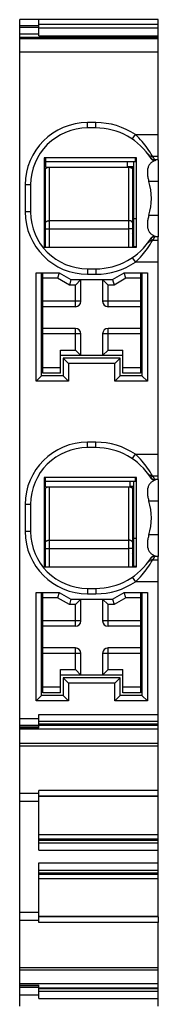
# Model space of a CAD drawing. Header units: millimetres. Extents: x 232 to 245, y 345 to 526.
# Drawn here: x 232.1 to 244.8, y 435.7 to 526.4 of the extents above; entities that cross this region are included whole.
import ezdxf

# ---------------------------------------------------------------- set-up
doc = ezdxf.new("R2010")
doc.units = ezdxf.units.MM
doc.header["$LTSCALE"] = 23.1
for name, color, linetype in [('0207B17700_DXF_CONTINUOUS_LINE', 7, 'CONTINUOUS'), ('0207B21300_DXF_CONTINUOUS_LINE', 7, 'CONTINUOUS'), ('0207L2XX00_DXF_CONTINUOUS_LINE', 7, 'CONTINUOUS'), ('0207P8XX00_DXF_CONTINUOUS_LINE', 7, 'CONTINUOUS')]:
    doc.layers.add(name, color=color, linetype=linetype)

msp = doc.modelspace()

# ---------------------------------------------------------------- linework, layer by layer
at = {"layer": '0207B17700_DXF_CONTINUOUS_LINE', "linetype": 'Continuous'}
for p, q in [((234.449, 513.61), (234.449, 512.735)), ((242.699, 513.61), (242.699, 513.236)), ((242.824, 513.236), (234.449, 513.236)), ((234.449, 512.735), (234.677, 512.735)), ((241.949, 513.236), (241.949, 512.751)), ((234.449, 483.234), (234.449, 484.11)), ((242.824, 483.735), (234.449, 483.735)), ((242.199, 483.735), (242.199, 483.24)), ((242.699, 484.11), (242.699, 483.735)), ((234.449, 483.235), (234.675, 483.235))]:
    msp.add_line(p, q, dxfattribs=at)
at = {"layer": '0207B21300_DXF_CONTINUOUS_LINE', "linetype": 'Continuous'}
for p, q in [((234.449, 505.36), (234.449, 512.554)), ((234.824, 505.36), (234.824, 512.751)), ((234.824, 512.751), (242.074, 512.751)), ((242.074, 512.751), (242.074, 505.36)), ((242.449, 512.554), (242.449, 505.36)), ((234.824, 507.813), (242.074, 507.813)), ((234.824, 507.056), (242.074, 507.056)), ((234.449, 475.86), (234.449, 483.054)), ((234.824, 475.86), (234.824, 483.251)), ((234.824, 483.251), (242.074, 483.251)), ((242.074, 483.251), (242.074, 475.86)), ((242.449, 483.054), (242.449, 475.86)), ((234.824, 478.313), (242.074, 478.313)), ((234.824, 477.556), (242.074, 477.556))]:
    msp.add_line(p, q, dxfattribs=at)
for points, knots in [([(234.449, 512.554), (234.449, 512.559), (234.45, 512.569), (234.454, 512.588), (234.46, 512.603), (234.465, 512.611)], [0, 0, 0, 0, 0.242021, 0.487478, 1, 1, 1, 1]), ([(234.465, 512.611), (234.476, 512.63), (234.496, 512.652), (234.524, 512.672), (234.546, 512.687), (234.564, 512.696), (234.577, 512.702)], [0, 0, 0, 0, 0.45313, 0.581109, 0.715001, 1, 1, 1, 1]), ([(234.577, 512.702), (234.592, 512.709), (234.625, 512.722), (234.659, 512.731), (234.677, 512.735)], [0, 0, 0, 0, 0.483666, 1, 1, 1, 1]), ([(234.677, 512.735), (234.701, 512.741), (234.75, 512.748), (234.799, 512.751), (234.824, 512.751)], [0, 0, 0, 0, 0.492671, 1, 1, 1, 1]), ([(242.074, 512.751), (242.098, 512.751), (242.146, 512.748), (242.216, 512.738), (242.271, 512.722), (242.311, 512.707), (242.339, 512.694), (242.363, 512.68), (242.385, 512.664), (242.404, 512.648), (242.42, 512.63), (242.433, 512.612), (242.442, 512.593), (242.448, 512.574), (242.449, 512.561), (242.449, 512.554)], [0, 0, 0, 0, 0.15936, 0.314317, 0.460787, 0.52978, 0.595455, 0.657566, 0.715971, 0.770655, 0.821759, 0.869608, 0.914735, 0.957889, 1, 1, 1, 1]), ([(234.449, 507.616), (234.449, 507.623), (234.45, 507.636), (234.456, 507.655), (234.465, 507.674), (234.477, 507.692), (234.493, 507.71), (234.512, 507.726), (234.534, 507.742), (234.559, 507.756), (234.586, 507.769), (234.626, 507.784), (234.681, 507.799), (234.751, 507.81), (234.799, 507.813), (234.824, 507.813)], [0, 0, 0, 0, 0.042111, 0.085265, 0.130392, 0.178241, 0.229345, 0.284029, 0.342434, 0.404545, 0.47022, 0.539213, 0.685683, 0.84064, 1, 1, 1, 1]), ([(242.449, 507.616), (242.449, 507.623), (242.448, 507.636), (242.442, 507.655), (242.433, 507.674), (242.42, 507.692), (242.404, 507.71), (242.385, 507.726), (242.363, 507.742), (242.339, 507.756), (242.311, 507.769), (242.271, 507.784), (242.216, 507.799), (242.146, 507.81), (242.098, 507.813), (242.074, 507.813)], [0, 0, 0, 0, 0.042111, 0.085265, 0.130392, 0.178241, 0.229345, 0.284029, 0.342434, 0.404545, 0.47022, 0.539213, 0.685683, 0.84064, 1, 1, 1, 1]), ([(234.449, 507.022), (234.449, 507.022), (234.449, 507.023), (234.451, 507.025), (234.453, 507.027), (234.456, 507.028), (234.46, 507.03), (234.465, 507.032), (234.471, 507.033), (234.48, 507.036), (234.494, 507.038), (234.513, 507.041), (234.535, 507.044), (234.559, 507.046), (234.587, 507.048), (234.616, 507.05), (234.648, 507.052), (234.693, 507.054), (234.752, 507.056), (234.799, 507.056), (234.824, 507.056)], [0, 0, 0, 0, 0.004604, 0.010294, 0.017686, 0.027052, 0.038515, 0.052121, 0.067886, 0.085798, 0.127962, 0.178311, 0.236419, 0.301763, 0.373739, 0.451673, 0.534832, 0.622425, 0.807547, 1, 1, 1, 1]), ([(242.449, 507.022), (242.449, 507.022), (242.448, 507.023), (242.447, 507.025), (242.445, 507.027), (242.441, 507.028), (242.437, 507.03), (242.432, 507.032), (242.427, 507.033), (242.417, 507.036), (242.404, 507.038), (242.385, 507.041), (242.363, 507.044), (242.338, 507.046), (242.311, 507.048), (242.281, 507.05), (242.25, 507.052), (242.205, 507.054), (242.146, 507.056), (242.098, 507.056), (242.074, 507.056)], [0, 0, 0, 0, 0.004604, 0.010294, 0.017686, 0.027052, 0.038515, 0.052121, 0.067886, 0.085798, 0.127962, 0.178311, 0.236419, 0.301763, 0.373739, 0.451673, 0.534832, 0.622425, 0.807547, 1, 1, 1, 1]), ([(234.449, 483.054), (234.449, 483.059), (234.45, 483.069), (234.454, 483.088), (234.46, 483.103), (234.465, 483.111)], [0, 0, 0, 0, 0.242021, 0.487478, 1, 1, 1, 1]), ([(234.465, 483.111), (234.476, 483.13), (234.496, 483.152), (234.524, 483.172), (234.546, 483.187), (234.564, 483.196), (234.577, 483.202)], [0, 0, 0, 0, 0.45313, 0.581109, 0.715001, 1, 1, 1, 1]), ([(234.577, 483.202), (234.592, 483.209), (234.624, 483.222), (234.657, 483.231), (234.675, 483.235)], [0, 0, 0, 0, 0.483951, 1, 1, 1, 1]), ([(234.675, 483.235), (234.699, 483.24), (234.748, 483.248), (234.798, 483.251), (234.824, 483.251)], [0, 0, 0, 0, 0.492387, 1, 1, 1, 1]), ([(242.074, 483.251), (242.095, 483.251), (242.137, 483.249), (242.178, 483.243), (242.199, 483.24)], [0, 0, 0, 0, 0.505248, 1, 1, 1, 1]), ([(242.199, 483.24), (242.221, 483.236), (242.262, 483.226), (242.302, 483.211), (242.321, 483.202)], [0, 0, 0, 0, 0.518424, 1, 1, 1, 1]), ([(242.321, 483.202), (242.331, 483.198), (242.349, 483.188), (242.375, 483.172), (242.397, 483.155), (242.415, 483.136), (242.43, 483.117), (242.441, 483.096), (242.447, 483.076), (242.449, 483.061), (242.449, 483.054)], [0, 0, 0, 0, 0.155667, 0.301805, 0.438168, 0.564947, 0.68286, 0.793245, 0.898095, 1, 1, 1, 1]), ([(234.449, 478.116), (234.449, 478.123), (234.45, 478.136), (234.456, 478.155), (234.465, 478.174), (234.477, 478.192), (234.493, 478.21), (234.512, 478.226), (234.534, 478.242), (234.559, 478.256), (234.586, 478.269), (234.626, 478.284), (234.681, 478.299), (234.751, 478.31), (234.799, 478.313), (234.824, 478.313)], [0, 0, 0, 0, 0.042111, 0.085265, 0.130392, 0.178241, 0.229345, 0.284029, 0.342434, 0.404545, 0.47022, 0.539213, 0.685683, 0.84064, 1, 1, 1, 1]), ([(242.449, 478.116), (242.449, 478.123), (242.448, 478.136), (242.442, 478.155), (242.433, 478.174), (242.42, 478.192), (242.404, 478.21), (242.385, 478.226), (242.363, 478.242), (242.339, 478.256), (242.311, 478.269), (242.271, 478.284), (242.216, 478.299), (242.146, 478.31), (242.098, 478.313), (242.074, 478.313)], [0, 0, 0, 0, 0.042111, 0.085265, 0.130392, 0.178241, 0.229345, 0.284029, 0.342434, 0.404545, 0.47022, 0.539213, 0.685683, 0.84064, 1, 1, 1, 1]), ([(234.449, 477.522), (234.449, 477.522), (234.449, 477.523), (234.451, 477.525), (234.453, 477.527), (234.456, 477.528), (234.46, 477.53), (234.465, 477.532), (234.471, 477.533), (234.48, 477.536), (234.494, 477.538), (234.513, 477.541), (234.535, 477.544), (234.559, 477.546), (234.587, 477.548), (234.616, 477.55), (234.648, 477.552), (234.693, 477.554), (234.752, 477.556), (234.799, 477.556), (234.824, 477.556)], [0, 0, 0, 0, 0.004604, 0.010294, 0.017686, 0.027052, 0.038515, 0.052121, 0.067886, 0.085798, 0.127962, 0.178311, 0.236419, 0.301763, 0.373739, 0.451673, 0.534832, 0.622425, 0.807547, 1, 1, 1, 1]), ([(242.449, 477.522), (242.449, 477.522), (242.448, 477.523), (242.447, 477.525), (242.445, 477.527), (242.441, 477.528), (242.437, 477.53), (242.432, 477.532), (242.427, 477.533), (242.417, 477.536), (242.404, 477.538), (242.385, 477.541), (242.363, 477.544), (242.338, 477.546), (242.311, 477.548), (242.281, 477.55), (242.25, 477.552), (242.205, 477.554), (242.146, 477.556), (242.098, 477.556), (242.074, 477.556)], [0, 0, 0, 0, 0.004604, 0.010294, 0.017686, 0.027052, 0.038515, 0.052121, 0.067886, 0.085798, 0.127962, 0.178311, 0.236419, 0.301763, 0.373739, 0.451673, 0.534832, 0.622425, 0.807547, 1, 1, 1, 1])]:
    msp.add_open_spline(points, degree=3, knots=knots, dxfattribs=at)
at = {"layer": '0207L2XX00_DXF_CONTINUOUS_LINE', "linetype": 'Continuous'}
for p, q in [((234.199, 493.735), (234.199, 502.985)), ((235.699, 502.985), (235.565, 502.485)), ((241.833, 502.485), (241.699, 502.985)), ((243.199, 502.985), (243.199, 493.735)), ((235.565, 502.485), (234.199, 502.485)), ((236.647, 501.86), (235.565, 502.485)), ((236.781, 502.36), (236.647, 501.86)), ((237.199, 501.86), (236.647, 501.86)), ((237.699, 502.36), (237.199, 501.86)), ((237.199, 499.86), (237.199, 501.86)), ((237.699, 500.36), (237.699, 502.36)), ((239.699, 502.36), (239.699, 500.36)), ((239.699, 502.36), (240.199, 501.86)), ((240.199, 499.86), (240.199, 501.86)), ((240.75, 501.86), (240.199, 501.86)), ((240.616, 502.36), (240.75, 501.86)), ((241.833, 502.485), (240.75, 501.86)), ((243.199, 502.485), (241.833, 502.485)), ((237.699, 500.36), (234.199, 500.36)), ((237.199, 499.86), (234.199, 499.86)), ((243.199, 500.36), (239.699, 500.36)), ((243.199, 499.86), (240.199, 499.86)), ((237.199, 497.86), (234.199, 497.86)), ((237.699, 497.36), (234.199, 497.36)), ((237.199, 495.86), (237.199, 497.86)), ((237.699, 495.36), (237.699, 497.36)), ((239.699, 497.36), (239.699, 495.36)), ((243.199, 497.36), (239.699, 497.36)), ((240.199, 495.86), (240.199, 497.86)), ((243.199, 497.86), (240.199, 497.86)), ((235.824, 493.735), (235.824, 495.86)), ((235.824, 495.86), (237.199, 495.86)), ((241.574, 495.36), (235.824, 495.36)), ((237.699, 495.36), (237.199, 495.86)), ((239.699, 495.36), (240.199, 495.86)), ((240.199, 495.86), (241.574, 495.86)), ((241.574, 493.735), (241.574, 495.86)), ((235.824, 494.235), (234.199, 494.235)), ((235.824, 493.735), (234.199, 493.735)), ((243.199, 494.235), (241.574, 494.235)), ((243.199, 493.735), (241.574, 493.735)), ((234.199, 464.235), (234.199, 473.485)), ((235.565, 472.985), (234.199, 472.985)), ((235.699, 473.485), (235.565, 472.985)), ((236.647, 472.36), (235.565, 472.985)), ((236.781, 472.86), (236.647, 472.36)), ((237.699, 472.86), (237.199, 472.36)), ((237.699, 470.86), (237.699, 472.86)), ((239.699, 472.86), (239.699, 470.86)), ((239.699, 472.86), (240.199, 472.36)), ((240.616, 472.86), (240.75, 472.36)), ((241.833, 472.985), (240.75, 472.36)), ((241.833, 472.985), (241.699, 473.485)), ((243.199, 472.985), (241.833, 472.985)), ((243.199, 473.485), (243.199, 464.235)), ((237.199, 472.36), (236.647, 472.36)), ((237.199, 470.36), (237.199, 472.36)), ((240.199, 470.36), (240.199, 472.36)), ((240.75, 472.36), (240.199, 472.36)), ((237.699, 470.86), (234.199, 470.86)), ((243.199, 470.86), (239.699, 470.86)), ((237.199, 470.36), (234.199, 470.36)), ((243.199, 470.36), (240.199, 470.36)), ((237.199, 468.36), (234.199, 468.36)), ((237.199, 466.36), (237.199, 468.36)), ((240.199, 466.36), (240.199, 468.36)), ((243.199, 468.36), (240.199, 468.36)), ((237.699, 467.86), (234.199, 467.86)), ((237.699, 465.86), (237.699, 467.86)), ((239.699, 467.86), (239.699, 465.86)), ((243.199, 467.86), (239.699, 467.86)), ((235.824, 464.235), (235.824, 466.36)), ((235.824, 466.36), (237.199, 466.36)), ((237.699, 465.86), (237.199, 466.36)), ((239.699, 465.86), (240.199, 466.36)), ((240.199, 466.36), (241.574, 466.36)), ((241.574, 464.235), (241.574, 466.36)), ((241.574, 465.86), (235.824, 465.86)), ((235.824, 464.735), (234.199, 464.735)), ((243.199, 464.735), (241.574, 464.735)), ((235.824, 464.235), (234.199, 464.235)), ((243.199, 464.235), (241.574, 464.235))]:
    msp.add_line(p, q, dxfattribs=at)
for centre, start, end in [((237.199, 500.36), 270, 0), ((240.199, 500.36), 180, 270), ((237.199, 497.36), 0, 90), ((240.199, 497.36), 90, 180), ((237.199, 470.86), 270, 0), ((240.199, 470.86), 180, 270), ((237.199, 467.86), 0, 90), ((240.199, 467.86), 90, 180)]:
    msp.add_arc(centre, 0.5, start, end, dxfattribs=at)
at = {"layer": '0207P8XX00_DXF_CONTINUOUS_LINE', "linetype": 'Continuous'}
for p, q in [((232.074, 460.86), (232.074, 526.36)), ((244.824, 526.36), (232.074, 526.36)), ((233.824, 524.874), (233.824, 526.36)), ((244.824, 523.354), (244.824, 526.36)), ((233.824, 525.782), (232.074, 525.782)), ((233.824, 525.65), (232.074, 525.65)), ((244.824, 525.927), (233.824, 525.927)), ((244.824, 525.58), (233.824, 525.58)), ((233.824, 525.005), (232.074, 525.005)), ((244.824, 524.712), (232.074, 524.712)), ((232.074, 524.668), (233.824, 524.668)), ((233.824, 524.665), (232.074, 524.665)), ((244.824, 524.599), (232.074, 524.599)), ((233.824, 524.874), (244.824, 524.874)), ((233.824, 524.668), (233.824, 524.635)), ((233.824, 524.638), (244.824, 524.638)), ((233.824, 524.635), (244.824, 524.635)), ((244.824, 523.354), (232.074, 523.354)), ((244.824, 513.422), (244.824, 523.354)), ((238.324, 516.36), (238.324, 516.86)), ((239.074, 516.86), (238.324, 516.86)), ((239.074, 516.36), (238.324, 516.36)), ((239.074, 516.36), (239.074, 516.86)), ((242.434, 515.331), (242.714, 515.745)), ((242.714, 515.745), (244.824, 515.745)), ((234.324, 513.61), (234.324, 505.36)), ((242.824, 513.61), (234.324, 513.61)), ((242.824, 505.36), (242.824, 513.61)), ((244.284, 513.746), (244.824, 513.746)), ((244.824, 513.422), (244.511, 513.422)), ((244.824, 513.422), (244.824, 506.298)), ((234.324, 512.86), (234.449, 512.86)), ((234.324, 512.792), (234.449, 512.792)), ((241.949, 512.792), (242.574, 512.792)), ((242.319, 512.703), (242.574, 512.736)), ((242.574, 505.38), (242.574, 513.235)), ((232.574, 511.11), (232.574, 508.61)), ((233.074, 511.11), (232.574, 511.11)), ((233.074, 511.11), (233.074, 508.61)), ((244.824, 511.422), (243.96, 511.422)), ((233.074, 508.61), (232.574, 508.61)), ((244.824, 508.297), (243.96, 508.297)), ((234.324, 507.089), (234.449, 507.089)), ((242.824, 507.965), (242.574, 507.965)), ((242.574, 506.491), (242.449, 506.653)), ((244.824, 506.298), (244.511, 506.298)), ((244.824, 483.922), (244.824, 506.298)), ((234.324, 505.714), (234.449, 505.714)), ((234.324, 505.36), (242.824, 505.36)), ((242.449, 505.714), (242.574, 505.714)), ((242.574, 505.36), (242.574, 505.38)), ((242.824, 505.38), (242.574, 505.38)), ((244.824, 505.974), (244.284, 505.974)), ((242.434, 504.389), (242.714, 503.974)), ((244.824, 503.974), (242.714, 503.974)), ((233.574, 492.985), (233.574, 502.985)), ((233.574, 502.985), (235.699, 502.985)), ((234.074, 493.485), (234.074, 502.985)), ((235.699, 502.985), (236.781, 502.36)), ((238.324, 503.36), (238.324, 502.86)), ((238.324, 503.36), (239.074, 503.36)), ((238.324, 502.86), (239.074, 502.86)), ((239.074, 503.36), (239.074, 502.86)), ((240.616, 502.36), (241.699, 502.985)), ((241.699, 502.985), (243.824, 502.985)), ((243.324, 502.985), (243.324, 493.485)), ((243.824, 502.985), (243.824, 492.985)), ((236.781, 502.36), (240.616, 502.36)), ((243.199, 501.93), (243.324, 501.93)), ((243.199, 500.925), (243.324, 500.925)), ((234.199, 499.088), (234.074, 499.088)), ((234.074, 498.985), (234.199, 498.985)), ((243.324, 499.088), (243.199, 499.088)), ((243.199, 498.985), (243.324, 498.985)), ((234.074, 498.485), (234.199, 498.485)), ((243.199, 498.485), (243.324, 498.485)), ((234.074, 496.11), (234.199, 496.11)), ((243.199, 496.11), (243.324, 496.11)), ((236.074, 495.11), (236.074, 493.485)), ((241.324, 495.11), (236.074, 495.11)), ((236.074, 495.11), (236.574, 494.61)), ((236.574, 494.61), (236.574, 492.985)), ((240.824, 494.61), (236.574, 494.61)), ((241.324, 495.11), (240.824, 494.61)), ((240.824, 492.985), (240.824, 494.61)), ((241.324, 493.485), (241.324, 495.11)), ((234.074, 493.485), (233.574, 492.985)), ((236.074, 493.485), (234.074, 493.485)), ((236.074, 493.485), (236.574, 492.985)), ((241.324, 493.485), (240.824, 492.985)), ((243.324, 493.485), (241.324, 493.485)), ((243.324, 493.485), (243.824, 492.985)), ((236.574, 492.985), (233.574, 492.985)), ((243.824, 492.985), (240.824, 492.985)), ((238.324, 486.86), (238.324, 487.36)), ((239.074, 487.36), (238.324, 487.36)), ((239.074, 486.86), (239.074, 487.36)), ((239.074, 486.86), (238.324, 486.86)), ((242.434, 485.831), (242.714, 486.245)), ((242.714, 486.245), (244.824, 486.245)), ((234.324, 484.11), (234.324, 475.86)), ((242.824, 484.11), (234.324, 484.11)), ((242.574, 475.88), (242.574, 483.735)), ((242.824, 475.86), (242.824, 484.11)), ((244.284, 484.246), (244.824, 484.246)), ((244.824, 483.922), (244.511, 483.922)), ((244.824, 483.922), (244.824, 476.798)), ((234.324, 483.292), (234.449, 483.292)), ((242.199, 483.292), (242.574, 483.292)), ((242.281, 483.218), (242.574, 483.257)), ((244.824, 481.922), (243.96, 481.922)), ((232.574, 481.61), (232.574, 479.11)), ((233.074, 481.61), (232.574, 481.61)), ((233.074, 481.61), (233.074, 479.11)), ((233.074, 479.11), (232.574, 479.11)), ((242.824, 478.465), (242.574, 478.465)), ((244.824, 478.797), (243.96, 478.797)), ((234.324, 477.589), (234.449, 477.589)), ((242.574, 476.991), (242.449, 477.153)), ((244.824, 476.474), (244.284, 476.474)), ((244.824, 476.798), (244.511, 476.798)), ((244.824, 462.211), (244.824, 476.798)), ((234.449, 476.213), (234.324, 476.213)), ((234.324, 475.86), (242.824, 475.86)), ((242.574, 476.213), (242.449, 476.213)), ((242.824, 475.88), (242.574, 475.88)), ((242.434, 474.889), (242.714, 474.474)), ((244.824, 474.474), (242.714, 474.474)), ((238.324, 473.86), (238.324, 473.36)), ((238.324, 473.86), (239.074, 473.86)), ((239.074, 473.86), (239.074, 473.36)), ((233.574, 463.485), (233.574, 473.485)), ((233.574, 473.485), (235.699, 473.485)), ((234.074, 463.985), (234.074, 473.485)), ((235.699, 473.485), (236.781, 472.86)), ((236.781, 472.86), (240.616, 472.86)), ((238.324, 473.36), (239.074, 473.36)), ((240.616, 472.86), (241.699, 473.485)), ((241.699, 473.485), (243.824, 473.485)), ((243.324, 473.485), (243.324, 463.985)), ((243.824, 473.485), (243.824, 463.485)), ((243.199, 472.43), (243.324, 472.43)), ((243.199, 471.425), (243.324, 471.425)), ((234.199, 469.588), (234.074, 469.588)), ((234.074, 469.485), (234.199, 469.485)), ((234.074, 468.985), (234.199, 468.985)), ((243.324, 469.588), (243.199, 469.588)), ((243.199, 469.485), (243.324, 469.485)), ((243.199, 468.985), (243.324, 468.985)), ((234.074, 466.61), (234.199, 466.61)), ((243.199, 466.61), (243.324, 466.61)), ((236.074, 465.61), (236.074, 463.985)), ((241.324, 465.61), (236.074, 465.61)), ((236.074, 465.61), (236.574, 465.11)), ((241.324, 465.61), (240.824, 465.11)), ((241.324, 463.985), (241.324, 465.61)), ((236.574, 465.11), (236.574, 463.485)), ((240.824, 465.11), (236.574, 465.11)), ((240.824, 463.485), (240.824, 465.11)), ((234.074, 463.985), (233.574, 463.485)), ((236.074, 463.985), (234.074, 463.985)), ((236.074, 463.985), (236.574, 463.485)), ((241.324, 463.985), (240.824, 463.485)), ((243.324, 463.985), (241.324, 463.985)), ((243.324, 463.985), (243.824, 463.485)), ((236.574, 463.485), (233.574, 463.485)), ((243.824, 463.485), (240.824, 463.485)), ((232.074, 461.863), (233.824, 461.863)), ((233.824, 460.985), (233.824, 462.211)), ((233.824, 462.211), (244.824, 462.211)), ((244.824, 460.86), (244.824, 462.211)), ((233.824, 461.214), (232.074, 461.214)), ((233.824, 461.052), (232.074, 461.052)), ((232.074, 460.985), (233.824, 460.985)), ((232.074, 454.971), (232.074, 460.86)), ((244.824, 460.86), (232.074, 460.86)), ((244.824, 461.561), (233.824, 461.561)), ((244.824, 461.335), (233.824, 461.335)), ((233.824, 461.235), (244.824, 461.235)), ((244.824, 455.21), (244.824, 460.86)), ((232.074, 459.56), (244.824, 459.56)), ((232.074, 459.337), (244.824, 459.337)), ((232.074, 443.248), (232.074, 454.971)), ((232.074, 454.971), (233.824, 454.971)), ((233.824, 449.687), (233.824, 455.21)), ((244.824, 455.21), (233.824, 455.21)), ((244.824, 454.685), (233.824, 454.685)), ((244.824, 454.653), (233.824, 454.653)), ((244.824, 447.485), (244.824, 455.21)), ((232.074, 454.231), (233.824, 454.231)), ((233.824, 451.143), (244.824, 451.143)), ((233.824, 450.735), (244.824, 450.735)), ((233.824, 450.618), (244.824, 450.618)), ((233.824, 450.366), (244.824, 450.366)), ((233.824, 449.687), (244.824, 449.687)), ((233.824, 443.01), (233.824, 448.533)), ((233.824, 448.533), (244.824, 448.533)), ((233.824, 447.853), (244.824, 447.853)), ((233.824, 447.602), (244.824, 447.602)), ((233.824, 447.485), (244.824, 447.485)), ((244.824, 443.536), (244.824, 447.472)), ((233.824, 447.076), (244.824, 447.076)), ((232.074, 443.989), (233.824, 443.989)), ((232.074, 443.248), (233.824, 443.248)), ((232.074, 437.36), (232.074, 443.248)), ((244.824, 443.566), (233.824, 443.566)), ((244.824, 443.535), (233.824, 443.535)), ((244.824, 443.01), (233.824, 443.01)), ((244.824, 443.535), (244.824, 443.01)), ((244.824, 437.36), (244.824, 443.01)), ((232.074, 438.882), (244.824, 438.882)), ((232.074, 438.66), (244.824, 438.66)), ((244.824, 437.36), (232.074, 437.36)), ((232.074, 435.292), (232.074, 437.36)), ((232.074, 437.235), (233.824, 437.235)), ((233.824, 436.009), (233.824, 437.235)), ((244.824, 436.991), (244.824, 437.36)), ((233.824, 437.168), (232.074, 437.168)), ((233.824, 437.006), (232.074, 437.006)), ((232.074, 436.356), (233.824, 436.356)), ((233.824, 436.985), (244.824, 436.985)), ((244.824, 436.884), (233.824, 436.884)), ((244.824, 436.658), (233.824, 436.658)), ((244.824, 435.292), (244.824, 436.985)), ((233.824, 436.009), (244.824, 436.009))]:
    msp.add_line(p, q, dxfattribs=at)
for centre, radius, start, end in [((238.324, 511.11), 5.75, 90, 180), ((238.324, 511.11), 5.25, 90, 180), ((239.074, 510.36), 6.5, 55.9458, 90), ((239.074, 510.36), 6, 31.90398, 90), ((244.284, 514.245), 0.5, 216.71835, 270.03531), ((244.511, 513.921), 0.5, 213.23114, 270.03214), ((239.074, 509.86), 6.5, 33.22614, 36.7138), ((240.468, 510.111), 5.226, 38.35247, 39.3116), ((238.699, 509.86), 5.488, 343.45959, 16.54041), ((238.324, 508.61), 5.75, 180, 270), ((238.324, 508.61), 5.25, 180, 270), ((239.074, 509.36), 6, 270, 328.09556), ((244.511, 505.798), 0.5, 89.96786, 146.76886), ((239.074, 509.86), 6.5, 323.2862, 326.77386), ((240.472, 509.606), 5.221, 320.68799, 321.64807), ((244.284, 505.474), 0.5, 89.96469, 143.28165), ((239.074, 509.36), 6.5, 270, 304.0542), ((238.324, 481.61), 5.75, 90, 180), ((239.074, 480.86), 6.5, 55.9458, 90), ((238.324, 481.61), 5.25, 90, 180), ((239.074, 480.86), 6, 31.90398, 90), ((244.284, 484.745), 0.5, 216.71835, 270.03531), ((244.511, 484.421), 0.5, 213.23114, 270.03214), ((239.074, 480.36), 6.5, 33.22614, 36.7138), ((240.468, 480.611), 5.226, 38.35247, 39.3116), ((238.699, 480.36), 5.488, 343.45959, 16.54041), ((238.324, 479.11), 5.75, 180, 270), ((238.324, 479.11), 5.25, 180, 270), ((239.074, 479.86), 6, 270, 328.09556), ((244.284, 475.974), 0.5, 89.96469, 143.28165), ((244.511, 476.298), 0.5, 89.96786, 146.76886), ((239.074, 480.36), 6.5, 323.2862, 326.77386), ((240.472, 480.106), 5.221, 320.68799, 321.64807), ((239.074, 479.86), 6.5, 270, 304.0542)]:
    msp.add_arc(centre, radius, start, end, dxfattribs=at)
for points, knots in [([(244.284, 513.746), (244.145, 513.995), (243.85, 514.468), (243.328, 515.141), (242.932, 515.548), (242.714, 515.745)], [0, 0, 0, 0, 0.335282, 0.653834, 1, 1, 1, 1]), ([(244.566, 513.353), (244.535, 513.344), (244.484, 513.335), (244.415, 513.341), (244.36, 513.356), (244.306, 513.383), (244.254, 513.423), (244.207, 513.473), (244.18, 513.511), (244.167, 513.531)], [0, 0, 0, 0, 0.20795, 0.318932, 0.437733, 0.566512, 0.705282, 0.851183, 1, 1, 1, 1]), ([(244.566, 513.353), (244.49, 513.33), (244.378, 513.286), (244.242, 513.204), (244.147, 513.131), (244.062, 513.045), (243.987, 512.945), (243.925, 512.832), (243.858, 512.659), (243.824, 512.466), (243.817, 512.262), (243.825, 512.099), (243.844, 511.932), (243.884, 511.704), (243.927, 511.535), (243.96, 511.422)], [0, 0, 0, 0, 0.104323, 0.15617, 0.208221, 0.26098, 0.315074, 0.371198, 0.430001, 0.557062, 0.625601, 0.697011, 0.770765, 0.846259, 1, 1, 1, 1]), ([(243.96, 508.297), (243.927, 508.185), (243.884, 508.015), (243.844, 507.787), (243.825, 507.62), (243.817, 507.457), (243.824, 507.254), (243.858, 507.061), (243.925, 506.888), (243.987, 506.775), (244.062, 506.675), (244.147, 506.589), (244.242, 506.515), (244.378, 506.433), (244.49, 506.389), (244.566, 506.366)], [0, 0, 0, 0, 0.153742, 0.229235, 0.302989, 0.3744, 0.442938, 0.569999, 0.628803, 0.684926, 0.73902, 0.791779, 0.84383, 0.895677, 1, 1, 1, 1]), ([(244.167, 506.189), (244.18, 506.209), (244.207, 506.247), (244.254, 506.297), (244.306, 506.336), (244.36, 506.364), (244.415, 506.379), (244.484, 506.384), (244.535, 506.376), (244.566, 506.366)], [0, 0, 0, 0, 0.148822, 0.294725, 0.433489, 0.562263, 0.681065, 0.792049, 1, 1, 1, 1]), ([(242.714, 503.974), (242.932, 504.172), (243.328, 504.578), (243.85, 505.252), (244.145, 505.725), (244.284, 505.974)], [0, 0, 0, 0, 0.346159, 0.664708, 1, 1, 1, 1]), ([(244.284, 484.246), (244.145, 484.495), (243.85, 484.968), (243.328, 485.641), (242.932, 486.048), (242.714, 486.245)], [0, 0, 0, 0, 0.335282, 0.653834, 1, 1, 1, 1]), ([(244.566, 483.853), (244.49, 483.83), (244.378, 483.786), (244.242, 483.704), (244.147, 483.631), (244.062, 483.545), (243.987, 483.445), (243.925, 483.332), (243.858, 483.159), (243.824, 482.966), (243.817, 482.762), (243.825, 482.599), (243.844, 482.432), (243.884, 482.204), (243.927, 482.035), (243.96, 481.922)], [0, 0, 0, 0, 0.104323, 0.15617, 0.208221, 0.26098, 0.315074, 0.371198, 0.430001, 0.557062, 0.625601, 0.697011, 0.770765, 0.846259, 1, 1, 1, 1]), ([(244.566, 483.853), (244.535, 483.844), (244.484, 483.835), (244.415, 483.841), (244.36, 483.856), (244.306, 483.883), (244.254, 483.923), (244.207, 483.973), (244.18, 484.011), (244.167, 484.031)], [0, 0, 0, 0, 0.20795, 0.318934, 0.437736, 0.566514, 0.705277, 0.851179, 1, 1, 1, 1]), ([(243.96, 478.797), (243.927, 478.685), (243.884, 478.515), (243.844, 478.287), (243.825, 478.12), (243.817, 477.957), (243.824, 477.754), (243.858, 477.561), (243.925, 477.388), (243.987, 477.275), (244.062, 477.175), (244.147, 477.089), (244.242, 477.015), (244.378, 476.933), (244.49, 476.889), (244.566, 476.866)], [0, 0, 0, 0, 0.153742, 0.229235, 0.302989, 0.3744, 0.442938, 0.569999, 0.628803, 0.684926, 0.73902, 0.791779, 0.84383, 0.895677, 1, 1, 1, 1]), ([(242.714, 474.474), (242.932, 474.672), (243.328, 475.078), (243.85, 475.752), (244.145, 476.225), (244.284, 476.474)], [0, 0, 0, 0, 0.346159, 0.664708, 1, 1, 1, 1]), ([(244.167, 476.689), (244.18, 476.709), (244.207, 476.747), (244.254, 476.797), (244.306, 476.836), (244.36, 476.864), (244.415, 476.879), (244.484, 476.884), (244.535, 476.876), (244.566, 476.866)], [0, 0, 0, 0, 0.148818, 0.29472, 0.433491, 0.56227, 0.68107, 0.792051, 1, 1, 1, 1])]:
    msp.add_open_spline(points, degree=3, knots=knots, dxfattribs=at)

doc.saveas('drawing.dxf')
